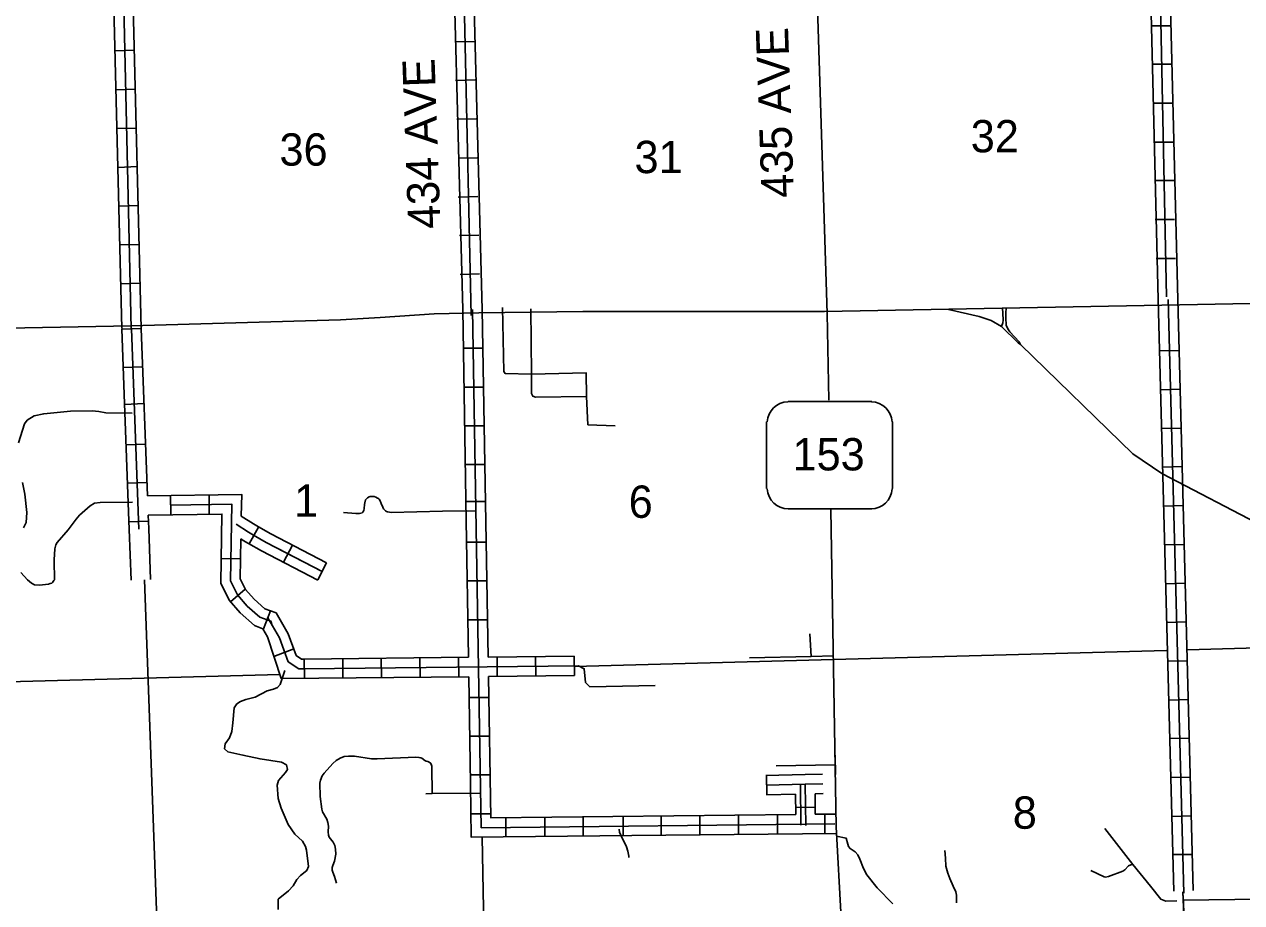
# Model space of a CAD drawing. Extents: x 1886803 to 2225102, y 15438879 to 15895946.
# Drawn here: x 2030892 to 2049718, y 15580719 to 15594308 of the extents above; entities that cross this region are included whole.
import ezdxf

# ---------------------------------------------------------------- set-up
doc = ezdxf.new("R2010")
doc.units = 0
for name, color, linetype in [('L10', 7, 'Continuous'), ('L13', 7, 'Continuous'), ('L14', 7, 'Continuous'), ('L3', 7, 'Continuous'), ('L30', 7, 'Continuous'), ('L4', 7, 'Continuous'), ('L8', 7, 'Continuous'), ('L9', 7, 'Continuous')]:
    doc.layers.add(name, color=color, linetype=linetype)

msp = doc.modelspace()

# ---------------------------------------------------------------- linework, layer by layer
at = {"layer": 'L10'}
for p, q in [((2032515, 15586494), (2032545, 15585708)), ((2032815, 15586506), (2032845, 15585720))]:
    msp.add_line(p, q, dxfattribs=at)
at = {"layer": 'L13'}
msp.add_line((2053978, 15584777), (2048882, 15584630), dxfattribs=at)
for points in [[(2032748, 15585715), (2033254, 15571794)], [(2048555, 15584619), (2043404, 15584482)], [(2043404, 15584482), (2039398, 15584375)], [(2034844, 15584251), (2028541, 15584081)], [(2037974, 15581731), (2038018, 15579240)], [(2048811, 15580886), (2048876, 15579337)]]:
    msp.add_lwpolyline(points, dxfattribs=at)
at = {"layer": 'L3'}
for p, q in [((2042704, 15588474), (2043338, 15588474)), ((2043998, 15588474), (2043338, 15588474)), ((2042372, 15587127), (2042372, 15588157)), ((2044320, 15587128), (2044320, 15588157)), ((2043338, 15586811), (2042705, 15586811)), ((2043338, 15586811), (2043998, 15586811))]:
    msp.add_line(p, q, dxfattribs=at)
for points in [[(2043269, 15589863), (2062219, 15590222)], [(2027340, 15589546), (2032546, 15589646), (2035783, 15589736), (2036395, 15589773), (2037232, 15589831), (2037922, 15589844), (2039531, 15589863), (2043269, 15589863)], [(2043306, 15589836), (2043333, 15588495)], [(2045187, 15589899), (2045659, 15589788), (2045842, 15589724), (2046003, 15589632), (2046261, 15589380), (2046300, 15589357), (2048036, 15587666), (2048486, 15587357), (2051649, 15585707), (2056490, 15583189)], [(2046003, 15589632), (2046024, 15589691), (2046029, 15589734), (2046025, 15589841), (2046022, 15589915)], [(2046300, 15589357), (2046276, 15589397), (2046203, 15589475), (2046134, 15589550), (2046111, 15589584), (2046098, 15589608), (2046079, 15589655), (2046074, 15589676), (2046069, 15589747), (2046072, 15589842), (2046075, 15589923)], [(2043364, 15586795), (2043449, 15581895), (2043525, 15580479), (2043624, 15579374), (2043907, 15577344)]]:
    msp.add_lwpolyline(points, dxfattribs=at)
for centre, start, end in [((2042711, 15588137), 92.2244, 176.0281), ((2043982, 15588137), 3.9742, 87.7779), ((2042711, 15587142), 183.3615, 268.9061), ((2043982, 15587142), 271.0961, 356.6408)]:
    msp.add_arc(centre, 332, start, end, dxfattribs=at)
at = {"layer": 'L4'}
for points in [[(2043021, 15598971), (2043306, 15589836)], [(2043452, 15581747), (2043604, 15581717), (2043627, 15581626), (2043639, 15581586), (2043663, 15581555), (2043742, 15581504), (2043783, 15581460), (2043816, 15581394), (2043871, 15581248), (2043923, 15581149), (2044079, 15580950), (2044079, 15580950), (2044323, 15580700)], [(2045306, 15580719), (2045308, 15580835), (2045296, 15580889), (2045258, 15580975), (2045207, 15581095), (2045174, 15581178), (2045162, 15581212), (2045146, 15581286), (2045136, 15581408), (2045130, 15581527)]]:
    msp.add_lwpolyline(points, dxfattribs=at)
at = {"layer": 'L8'}
for p, q in [((2048623, 15594287), (2048322, 15594287)), ((2037557, 15594039), (2037858, 15594044)), ((2032298, 15593897), (2032599, 15593907)), ((2048629, 15593691), (2048328, 15593691)), ((2037562, 15593437), (2037863, 15593448)), ((2032314, 15593295), (2032615, 15593305)), ((2048644, 15593089), (2048349, 15593089)), ((2037583, 15592841), (2037879, 15592846)), ((2032324, 15592698), (2032620, 15592703)), ((2048655, 15592487), (2048354, 15592487)), ((2032340, 15592096), (2032641, 15592107)), ((2037599, 15592239), (2037895, 15592244)), ((2048671, 15591890), (2048370, 15591890)), ((2037604, 15591637), (2037905, 15591647)), ((2032356, 15591494), (2032657, 15591505)), ((2048681, 15591288), (2048380, 15591288)), ((2037620, 15591040), (2037921, 15591045)), ((2032367, 15590897), (2032662, 15590903)), ((2048697, 15590686), (2048396, 15590686)), ((2037631, 15590438), (2037932, 15590449)), ((2032382, 15590296), (2032678, 15590306)), ((2037673, 15589894), (2037726, 15586630)), ((2032399, 15589593), (2032442, 15588444)), ((2032698, 15589604), (2032400, 15589593)), ((2032549, 15589598), (2032665, 15586500)), ((2032699, 15589604), (2032796, 15587012)), ((2037678, 15589298), (2037979, 15589298)), ((2048755, 15589261), (2048454, 15589255)), ((2032721, 15589008), (2032422, 15588997)), ((2037689, 15588696), (2037990, 15588696)), ((2048766, 15588664), (2048465, 15588653)), ((2032442, 15588444), (2032505, 15586767)), ((2032743, 15588440), (2032443, 15588428)), ((2037704, 15588099), (2038005, 15588099)), ((2048782, 15588062), (2048481, 15588057)), ((2032765, 15587815), (2032467, 15587804)), ((2037715, 15587497), (2038016, 15587497)), ((2048797, 15587465), (2048497, 15587455)), ((2032787, 15587219), (2032489, 15587208)), ((2033151, 15587017), (2033156, 15586718)), ((2033748, 15587026), (2033753, 15586728)), ((2037715, 15586927), (2038016, 15586927)), ((2048813, 15586863), (2048512, 15586853)), ((2032505, 15586767), (2032515, 15586494)), ((2032807, 15586712), (2032815, 15586506)), ((2032809, 15586623), (2032511, 15586612)), ((2034515, 15586531), (2034369, 15586271)), ((2037731, 15586299), (2038032, 15586299)), ((2048829, 15586262), (2048528, 15586256)), ((2035037, 15586252), (2034899, 15585988)), ((2034235, 15586038), (2033937, 15586044)), ((2035566, 15585978), (2035429, 15585713)), ((2037741, 15585697), (2038037, 15585697)), ((2034308, 15585571), (2034083, 15585375)), ((2048845, 15585665), (2048549, 15585654)), ((2034697, 15585234), (2034592, 15584955)), ((2037757, 15585095), (2038053, 15585095)), ((2048866, 15585063), (2048565, 15585052)), ((2043060, 15584530), (2043041, 15584877)), ((2034753, 15584530), (2035059, 15584645)), ((2035220, 15584488), (2035223, 15584190)), ((2035817, 15584494), (2035820, 15584196)), ((2036413, 15584500), (2036416, 15584202)), ((2037010, 15584506), (2037013, 15584208)), ((2037606, 15584512), (2037610, 15584214)), ((2038203, 15584519), (2038206, 15584220)), ((2038800, 15584525), (2038803, 15584226)), ((2039396, 15584531), (2039399, 15584232)), ((2048882, 15584461), (2048581, 15584456)), ((2037773, 15583896), (2038074, 15583896)), ((2048898, 15583864), (2048597, 15583854)), ((2037778, 15583294), (2038079, 15583294)), ((2048903, 15583262), (2048607, 15583257)), ((2043430, 15583002), (2043435, 15582703)), ((2037789, 15582698), (2038090, 15582698)), ((2042967, 15582701), (2042362, 15582688)), ((2042370, 15582688), (2042377, 15582390)), ((2043432, 15582853), (2042517, 15582836)), ((2042966, 15582701), (2043238, 15582708)), ((2042970, 15582551), (2042365, 15582538)), ((2042903, 15581917), (2042897, 15582556)), ((2042970, 15582551), (2043241, 15582558)), ((2042976, 15581913), (2042970, 15582551)), ((2048924, 15582661), (2048623, 15582655)), ((2042821, 15582398), (2042368, 15582388)), ((2042824, 15582084), (2042821, 15582398)), ((2043121, 15582405), (2043245, 15582408)), ((2043124, 15582087), (2043121, 15582405)), ((2042826, 15582193), (2043125, 15582196)), ((2037805, 15582096), (2038106, 15582096)), ((2038338, 15581731), (2038338, 15582032)), ((2038940, 15581737), (2038940, 15582038)), ((2039537, 15581747), (2039537, 15582048)), ((2040151, 15581747), (2040151, 15582048)), ((2040740, 15581763), (2040740, 15582064)), ((2041337, 15581763), (2041337, 15582064)), ((2041939, 15581774), (2041939, 15582069)), ((2042541, 15581779), (2042541, 15582080)), ((2043270, 15581789), (2043270, 15582090)), ((2048940, 15582064), (2048639, 15582053)), ((2048956, 15581462), (2048655, 15581462))]:
    msp.add_line(p, q, dxfattribs=at)
for points in [[(2048016, 15616437), (2048555, 15590090)], [(2037213, 15616236), (2037800, 15589804)], [(2031939, 15616099), (2032546, 15589604)], [(2048586, 15595803), (2048729, 15590053)], [(2048306, 15595122), (2048428, 15590053)], [(2032272, 15594789), (2032398, 15589604)], [(2032572, 15594794), (2032699, 15589604)], [(2037541, 15594894), (2037673, 15589894)], [(2037847, 15594557), (2037974, 15589894)], [(2048428, 15590053), (2048670, 15580899)], [(2048581, 15590053), (2048824, 15580865)], [(2048729, 15590053), (2048971, 15580909)], [(2037821, 15589894), (2037958, 15581879), (2043428, 15581937)], [(2037974, 15589894), (2038064, 15584518)], [(2038286, 15589930), (2038306, 15588939), (2038326, 15588907), (2038736, 15588896), (2039579, 15588918), (2039587, 15588553), (2039608, 15588113), (2040030, 15588097)], [(2038725, 15589906), (2038736, 15588896), (2038734, 15588597), (2038754, 15588558), (2038800, 15588538), (2039587, 15588553)], [(2032561, 15588291), (2032152, 15588300), (2032042, 15588318), (2031942, 15588331), (2031605, 15588322), (2031193, 15588284), (2031044, 15588250), (2030935, 15588182), (2030896, 15588129), (2030804, 15587833)], [(2030864, 15587218), (2030898, 15587039), (2030932, 15586755), (2030919, 15586601), (2030877, 15586521)], [(2032796, 15587012), (2034254, 15587035), (2034248, 15586700)], [(2030838, 15585828), (2030942, 15585712), (2031002, 15585661), (2031047, 15585637), (2031125, 15585630), (2031266, 15585649), (2031291, 15585655), (2031316, 15585665), (2031326, 15585672), (2031350, 15585703), (2031356, 15585715), (2031361, 15585740), (2031352, 15585987), (2031352, 15586026), (2031363, 15586194), (2031380, 15586257), (2031399, 15586291), (2031569, 15586488), (2031692, 15586655), (2031743, 15586714), (2031909, 15586860), (2031976, 15586899), (2032066, 15586910), (2032565, 15586917)], [(2033154, 15586868), (2034102, 15586883), (2034080, 15585697), (2034188, 15585482), (2034339, 15585309), (2034532, 15585137), (2034705, 15585072), (2034726, 15585007)], [(2037873, 15586782), (2037360, 15586778), (2036567, 15586758), (2036537, 15586761), (2036508, 15586768), (2036494, 15586773), (2036480, 15586781), (2036458, 15586800), (2036449, 15586812), (2036434, 15586839), (2036434, 15586839), (2036413, 15586895), (2036394, 15586936), (2036378, 15586961), (2036368, 15586971), (2036355, 15586980), (2036329, 15586994), (2036300, 15587002), (2036300, 15587002), (2036270, 15587005), (2036240, 15587002), (2036225, 15586998), (2036200, 15586984), (2036189, 15586973), (2036170, 15586950), (2036156, 15586907), (2036153, 15586877), (2036153, 15586877), (2036149, 15586817), (2036144, 15586788), (2036129, 15586762), (2036117, 15586753), (2036073, 15586741), (2036073, 15586741), (2036018, 15586738), (2035826, 15586755)], [(2032807, 15586712), (2033949, 15586730), (2033929, 15585663), (2034062, 15585397), (2034232, 15585203), (2034454, 15585006), (2034582, 15584958)], [(2034248, 15586700), (2034437, 15586579), (2034511, 15586534), (2034703, 15586426), (2035567, 15585978)], [(2034168, 15586574), (2034358, 15586452), (2034435, 15586405), (2034632, 15586294), (2035497, 15585845)], [(2037726, 15586630), (2037760, 15584515)], [(2034242, 15586348), (2034231, 15585731), (2034313, 15585566), (2034445, 15585415), (2034611, 15585267), (2034789, 15585201)], [(2034242, 15586348), (2034278, 15586325), (2034359, 15586276), (2034559, 15586164), (2035430, 15585711)], [(2034658, 15585126), (2034836, 15584815), (2034974, 15584447), (2035136, 15584339), (2035222, 15584339)], [(2034789, 15585201), (2034973, 15584879), (2035098, 15584545), (2035181, 15584489), (2035222, 15584489)], [(2034582, 15584958), (2034652, 15584834), (2034866, 15584185)], [(2035220, 15584489), (2037760, 15584515)], [(2035222, 15584339), (2039465, 15584382), (2039551, 15584339), (2039573, 15584124), (2039638, 15584059), (2040650, 15584080)], [(2038064, 15584518), (2039396, 15584532)], [(2043404, 15584538), (2043060, 15584530), (2042105, 15584508)], [(2034921, 15584311), (2034848, 15584095), (2034807, 15584048), (2034748, 15584021), (2034646, 15583998), (2034461, 15583899), (2034319, 15583861), (2034237, 15583831), (2034177, 15583793), (2034135, 15583733), (2034116, 15583502), (2034103, 15583365), (2034065, 15583267), (2033996, 15583178), (2033989, 15583101), (2034037, 15583053), (2034273, 15583002), (2034539, 15582943), (2034867, 15582893), (2034946, 15582850), (2034960, 15582778), (2034929, 15582731), (2034823, 15582610), (2034803, 15582535), (2034819, 15582329), (2034865, 15582182), (2034971, 15581927), (2035074, 15581780), (2035195, 15581671), (2035239, 15581590), (2035254, 15581530), (2035288, 15581278), (2035259, 15581219), (2035162, 15581138), (2035108, 15581076), (2035051, 15580982), (2034977, 15580904), (2034820, 15580771), (2034818, 15580613)], [(2034866, 15584185), (2037765, 15584215)], [(2037765, 15584215), (2037791, 15582560)], [(2038069, 15584218), (2039399, 15584232)], [(2038069, 15584218), (2038106, 15582032), (2042824, 15582084)], [(2037197, 15582406), (2037193, 15582816), (2037192, 15582830), (2037188, 15582848), (2037182, 15582864), (2037171, 15582880), (2037171, 15582880), (2037154, 15582895), (2037154, 15582895), (2037132, 15582904), (2037109, 15582909), (2037085, 15582919), (2037085, 15582919), (2037040, 15582953), (2037023, 15582961), (2036995, 15582967), (2036995, 15582967), (2036948, 15582970), (2036948, 15582970), (2036948, 15582970), (2036349, 15582947), (2036262, 15582946), (2035999, 15582985), (2035903, 15582987), (2035903, 15582987), (2035836, 15582980), (2035774, 15582956), (2035715, 15582920), (2035662, 15582873), (2035530, 15582725), (2035499, 15582680), (2035471, 15582615), (2035461, 15582566), (2035468, 15582362), (2035491, 15582168), (2035505, 15582127), (2035505, 15582127), (2035570, 15582009), (2035587, 15581957), (2035597, 15581903), (2035592, 15581816), (2035592, 15581816), (2035598, 15581765), (2035607, 15581731), (2035668, 15581656), (2035692, 15581603), (2035705, 15581546), (2035707, 15581471), (2035687, 15581360), (2035662, 15581295), (2035655, 15581261), (2035652, 15581222), (2035661, 15581190), (2035690, 15581122), (2035721, 15581021)], [(2037791, 15582560), (2037805, 15581731), (2040286, 15581757)], [(2037950, 15582411), (2037197, 15582406), (2037099, 15582404)], [(2043124, 15582087), (2043446, 15582091)], [(2040093, 15581854), (2040094, 15581811), (2040138, 15581715), (2040178, 15581641), (2040206, 15581583), (2040224, 15581516), (2040240, 15581441), (2040242, 15581418)], [(2040286, 15581757), (2043451, 15581790)], [(2048718, 15580750), (2048544, 15580744), (2048468, 15580773), (2048307, 15580976), (2048037, 15581310), (2047603, 15581865)], [(2045306, 15580719), (2045308, 15580835), (2045296, 15580889), (2045258, 15580975), (2045207, 15581095), (2045174, 15581178), (2045162, 15581212), (2045146, 15581286), (2045136, 15581408), (2045130, 15581527)], [(2048037, 15581310), (2048006, 15581307), (2047971, 15581290), (2047913, 15581228), (2047881, 15581207), (2047658, 15581122), (2047612, 15581116), (2047590, 15581119), (2047384, 15581217)], [(2048813, 15580828), (2048840, 15580188)], [(2048816, 15580757), (2050010, 15580775), (2050083, 15580766), (2050111, 15580758), (2050373, 15580648), (2050621, 15580537), (2050661, 15580507), (2050699, 15580442), (2050758, 15580083)]]:
    msp.add_lwpolyline(points, dxfattribs=at)
at = {"layer": 'L9'}
msp.add_lwpolyline([(2034813, 15586197), (2034813, 15586197), (2035498, 15585845)], dxfattribs=at)

# ---------------------------------------------------------------- texts
at = {"layer": 'L14'}
for s, p in [('32', (2045529, 15592328)), ('36', (2034838, 15592122)), ('31', (2040329, 15592006)), ('1', (2035065, 15586689)), ('6', (2040239, 15586673)), ('8', (2046179, 15581863))]:
    msp.add_text(s, height=500, rotation=360, dxfattribs=at).set_placement(p)
at = {"layer": 'L3'}
msp.add_text('153', height=500, rotation=360, dxfattribs=at).set_placement((2042773, 15587407))
at = {"layer": 'L30'}
for s, p in [('435 AVE', (2042795, 15591631)), ('434 AVE', (2037329, 15591150))]:
    msp.add_text(s, height=500, rotation=92, dxfattribs=at).set_placement(p)

doc.saveas('drawing.dxf')
